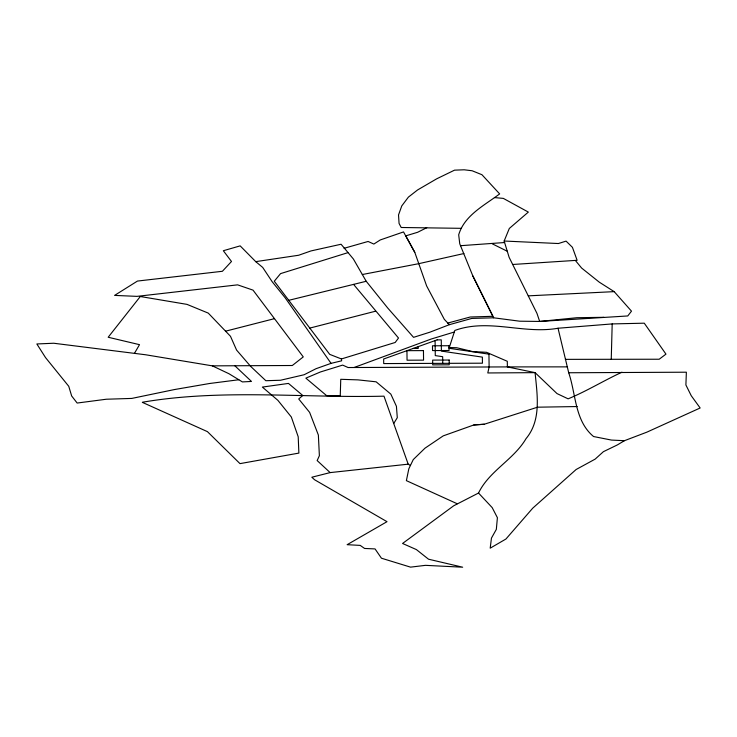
<?xml version="1.0" encoding="UTF-8"?>
<svg xmlns="http://www.w3.org/2000/svg" width="737" height="737" viewBox="0 0 737 737"><rect width="100%" height="100%" fill="white"/><g stroke="black" fill="none" stroke-linecap="round" stroke-linejoin="round"><path stroke-width="1.11" d="M611.249 359.297L612.189 323.921L644.276 323.184L665.962 354.128L659.191 359.232L565.38 359.361M461.049 228.323L401.195 227.493L399.067 223.431L398.524 214.946L401.776 205.909L408.39 197.129L417.547 189.98L436.645 178.842L454.536 170.155L464.218 169.796L472.122 170.754L481.952 174.724L499.649 193.905C484.614 205.264 464.365 215.342 458.69 234.827L459.759 243.827L472.813 275.887L492.896 316.302L470.261 317.002L447.82 323.046L449.367 324.685L471.763 318.43L493.643 317.804L519.677 321.194L539.677 321.443L627.767 315.952L631.489 311.152L614.188 291.64L599.282 282.17L581.64 268.065L575.33 260.41M603.87 317.306L576.831 317.721L539.677 321.443L536.96 313.372L509.129 257.333L504.154 241.027L509.313 228.461L528.337 212.09L503.334 198.391L494.407 197.58M410.435 465.452L408.197 464.172L330.148 472.601L311.834 477.226L314.57 479.75L387.008 521.676L347.145 544.689L360.227 545.398L364.575 548.457L375.05 548.918L381.444 558.213L410.555 567.14L425.489 565.343L462.67 567.204L428.538 559.208L416.387 549.581L402.559 543.473L453.688 505.794L478.525 493.035C489.175 470.906 513.671 459.731 526.043 438.635C541.584 419.989 537.181 394.783 535.09 372.646L507.378 366.906L348.094 367.533L342.65 365.101L320.392 371.982L305.864 378.145L326.694 395.695L340.254 395.806L340.752 379.297L357.933 379.877L376.128 381.812L390.831 394.12L396.423 406.29L397.289 417.676L393.724 423.526M134.447 353.364L139.514 344.667L108.182 337.251L140.297 296.514L187.014 304.381L208.267 313.114L230.488 336.302L236.586 350.084L250.737 366.464L265.854 380.716L280.456 380.264L304.114 374.746L316.026 368.703L331.051 363.359L341.627 360.817L341.424 358.956L329.706 354.368L274.275 281.221L280.557 273.62L347.882 252.671M488.935 354.147L449.036 348.279L454.812 330.462C488.474 318.135 523.583 334.451 558.029 328.241L568.706 372.756L686.368 372.203L685.898 384.972L691.26 395.741L700.15 407.985L646.865 432.158L624.442 440.698L617.265 444.973L603.419 451.67L595.128 459.133L576.141 469.497L532.722 508.18L505.941 539.014L490.197 548.171L491.45 538.102L496.333 529.369L497.401 517.696L492.187 507.609L478.525 493.035M426.741 227.724L417.612 232.284L405.774 235.858L414.793 252.367L426.631 285.938L444.31 319.333L449.367 324.685L429.911 332.184L413.549 337.353L387.763 308.066L366.215 281.276L353.392 259.009L341.084 244.242L311.014 250.921L298.651 255.251L255.739 261.644L240.161 245.872L223.339 250.727L231.492 261.488L222.399 271.28L137.46 281.064L114.585 295.399L136.925 296.366L237.6 284.851L253.021 290.129L303.266 356.901L292.313 365.506L212.33 365.856L145.742 354.783L53.718 343.239L36.85 343.967L45.519 357.574L68.753 386.289L71.655 395.962L77.155 403.047L106.285 399.233L131.803 398.422L174.337 389.578L209.612 383.489L238.834 379.748M621.954 372.203C603.76 380.596 586.68 391.19 568.116 398.837L557.006 393.586L535.09 372.646L487.793 372.959L489.119 366.98L488.926 353.364M354.073 367.505L431.274 339.011L454.314 332.018M577.209 406.548L537.54 407.192L484.301 424.236L473.817 424.963L443.25 435.862L424.991 448.179L413.264 459.584L408.823 468.787L406.382 480.644L457.198 503.749M341.424 358.956L395.189 342.475L398.505 338.025L353.567 284.39M344.078 248.295L368.095 241.469L373.852 244.067L380.228 239.967L403.526 231.925L414.793 252.367M309.743 328.112L375.529 311.207M225.577 331.18L274.486 318.651M288.517 300.383L366.215 281.276M463.895 253.546L418.505 263.726L362.328 274.523M460.551 245.697L504.615 242.528M558.029 328.241L612.189 323.921M473.817 424.963L484.301 424.236M512.676 264.482L577.126 260.299L572.419 247.319L566.08 241.119L558.406 243.532L504.154 241.027M528.263 295.85L614.188 291.64M624.442 440.698L611.498 440.081L593.561 436.534C574.676 420.864 576.058 394.267 568.706 372.756M413.07 348.481L418.201 348.463L418.183 346.648M567.25 366.869L507.378 366.906L507.296 361.287L486.475 352.304L472.61 351.558L456.728 347.735L449.275 347.523M212.339 365.856L228.967 373.733L242.39 381.913L251.483 381.444L234.559 365.497M492.298 243.827L507.277 251.253M255.739 261.644L262.685 267.411L272.229 281.792L285.145 297.766L331.051 363.359M330.148 472.601L317.159 460.561L319.379 455.706L318.366 435.051L309.623 412.379L298.725 398.966L302.769 395.493L288.471 383.415L262.363 387.082L277.895 400.348L291.336 417.013L298.209 436.792L298.881 453.098L239.986 463.628L207.447 431.652L142.305 402.338L143.162 402.107C222.74 388.675 303.782 398.155 383.977 396.165L408.197 464.172M472.813 275.887L493.643 317.804M442.753 363.35L442.661 356.69L435.281 355.603L435.088 340.605M437.115 339.877L383.655 359.002L383.71 363.581L482.44 363.194L482.376 357.123L441.399 351.088L441.27 339.858L437.115 339.877M448.999 345.736L432.49 345.8L432.545 350.572L449.054 350.508L448.999 345.736M423.453 350.609L406.944 350.674L407.054 360.209L423.563 360.144L423.453 350.609M449.174 360.043L432.656 360.107L432.711 364.87L449.229 364.806L449.174 360.043"/></g></svg>
